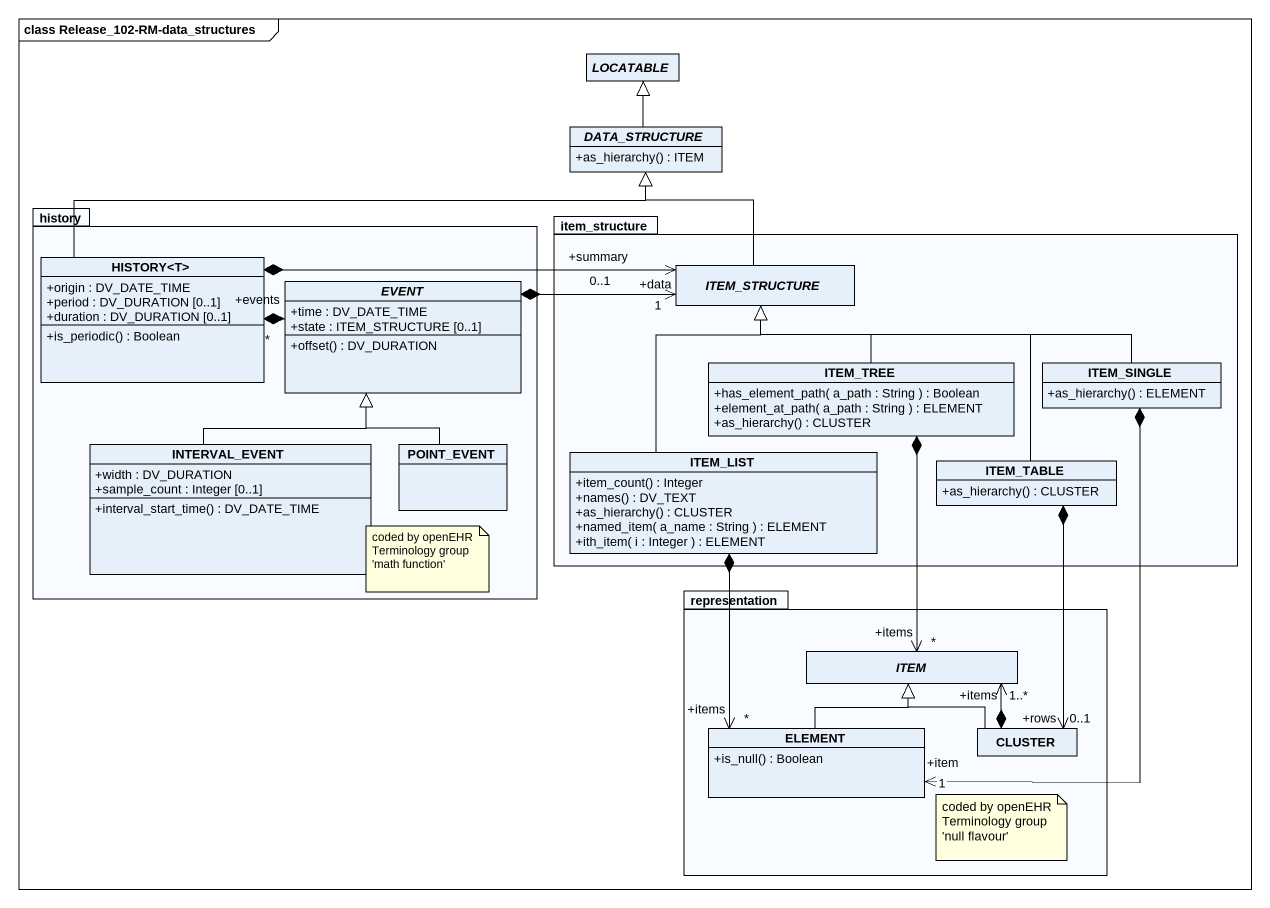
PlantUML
@startuml
mainframe class Release_102-RM-data_structures
hide circle
hide empty members
skinparam classAttributeIconSize 0
abstract class LOCATABLE
abstract class DATA_STRUCTURE {
  +as_hierarchy() : ITEM
}
package history {
  class "HISTORY<T>" as HISTORY_T {
    +origin : DV_DATE_TIME
    +period : DV_DURATION [0..1]
    +duration : DV_DURATION [0..1]
    +is_periodic() : Boolean
  }
  abstract class EVENT {
    +time : DV_DATE_TIME
    +state : ITEM_STRUCTURE [0..1]
    +offset() : DV_DURATION
  }
  class INTERVAL_EVENT {
    +width : DV_DURATION
    +sample_count : Integer [0..1]
    +interval_start_time() : DV_DATE_TIME
  }
  class POINT_EVENT
}
package item_structure {
  abstract class ITEM_STRUCTURE
  class ITEM_TREE {
    +has_element_path( a_path : String ) : Boolean
    +element_at_path( a_path : String ) : ELEMENT
    +as_hierarchy() : CLUSTER
  }
  class ITEM_SINGLE {
    +as_hierarchy() : ELEMENT
  }
  class ITEM_LIST {
    +item_count() : Integer
    +names() : DV_TEXT
    +as_hierarchy() : CLUSTER
    +named_item( a_name : String ) : ELEMENT
    +ith_item( i : Integer ) : ELEMENT
  }
  class ITEM_TABLE {
    +as_hierarchy() : CLUSTER
  }
}
package representation {
  abstract class ITEM
  class ELEMENT {
    +is_null() : Boolean
  }
  class CLUSTER
}
DATA_STRUCTURE -up-|> LOCATABLE
HISTORY_T -right-|> DATA_STRUCTURE
HISTORY_T *-right-> "+events\n*" EVENT
HISTORY_T *-right-> "+summary\n0..1" ITEM_STRUCTURE
EVENT *-right-> "+data\n1" ITEM_STRUCTURE
ITEM_STRUCTURE -up-|> DATA_STRUCTURE
ITEM_TREE -up-|> ITEM_STRUCTURE
ITEM_TREE *--> "+items\n*" ITEM
ITEM_SINGLE -left-|> ITEM_STRUCTURE
ITEM_SINGLE *--> "+item\n1" ELEMENT
INTERVAL_EVENT -up-|> EVENT
POINT_EVENT -up-|> EVENT
ITEM_LIST -up-|> ITEM_STRUCTURE
ITEM_LIST *--> "+items\n*" ELEMENT
ITEM_TABLE -up-|> ITEM_STRUCTURE
ITEM_TABLE *--> "+rows\n0..1" CLUSTER
ELEMENT -up-|> ITEM
CLUSTER *-up-> "+items\n1..*" ITEM
CLUSTER -up-|> ITEM
note as N1
  coded by openEHR Terminology group 'math function'
end note
note as N2
  coded by openEHR Terminology group 'null flavour'
end note
@enduml
